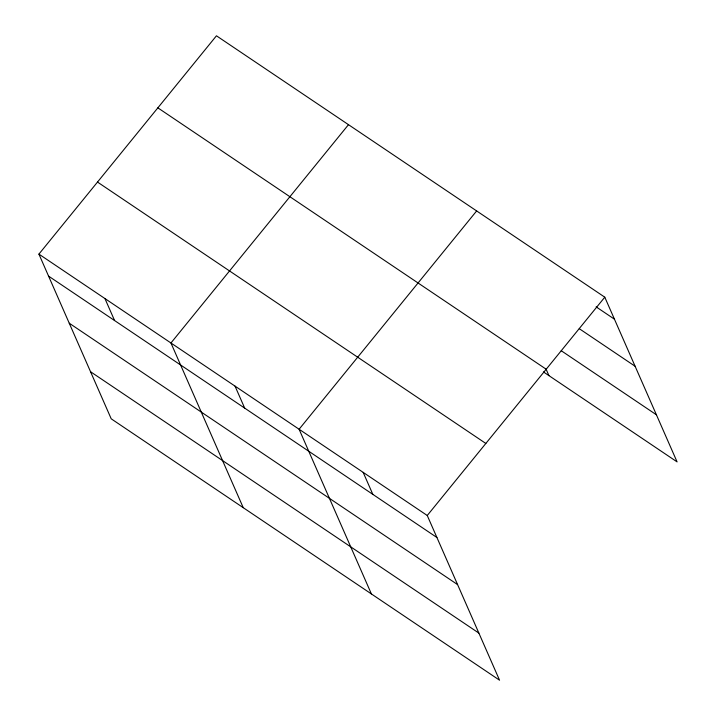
<?xml version="1.0" encoding="UTF-8"?>
<svg xmlns="http://www.w3.org/2000/svg" width="716" height="716" viewBox="0 0 716 716"><rect width="100%" height="100%" fill="white"/><g stroke="black" fill="none" stroke-linecap="round" stroke-linejoin="round"><path stroke-width="1.07" d="M38.915 254.117L427.255 515.502L499.553 680.2L111.213 418.815L38.915 254.117L216.447 35.8L604.787 297.185L677.085 461.883L543.444 371.926M348.486 124.674L170.945 342.991L243.243 507.689M476.641 210.934L299.1 429.251L371.398 593.94M427.255 515.502L604.787 297.185M596.142 306.86L614.444 319.184M579.28 328.689L635.119 366.27M561.219 350.715L656.411 414.788M157.86 107.847L546.201 369.232M97.501 182.07L485.842 443.464M48.572 276.116L436.912 537.501M69.237 323.202L457.578 584.596M90.538 371.72L478.879 633.105M545.789 368.454L548.93 375.623M363.182 472.381L372.83 494.371M235.027 386.121L244.684 408.111M104.93 298.554L114.587 320.553"/></g></svg>
